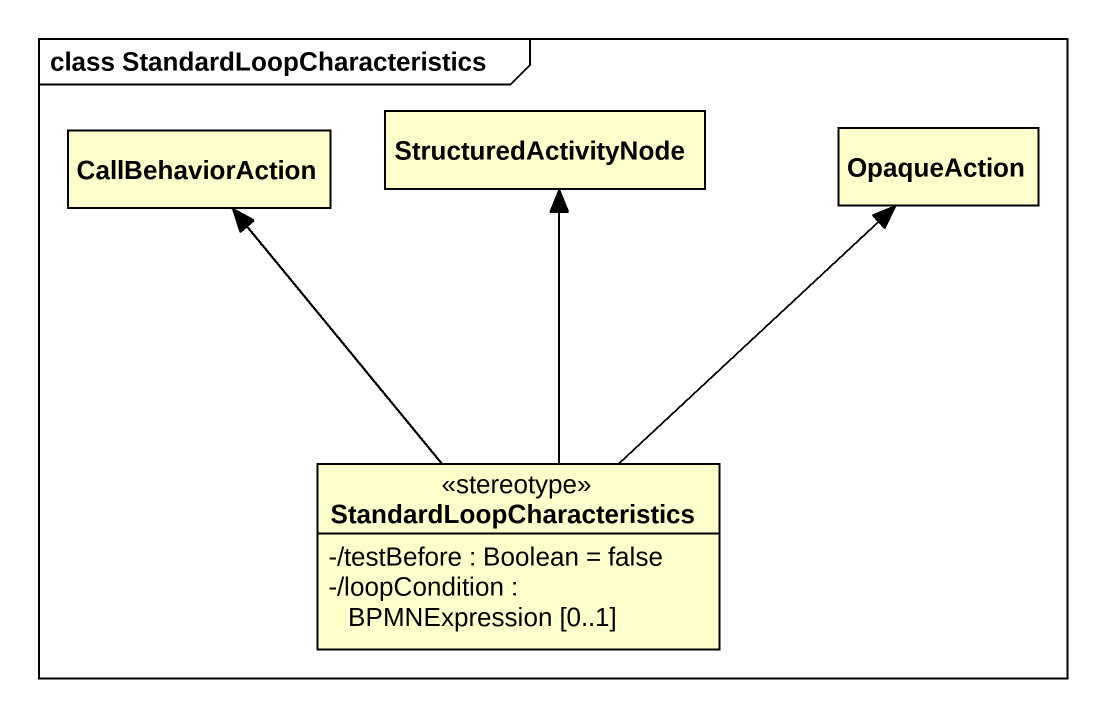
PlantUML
@startuml
mainframe class StandardLoopCharacteristics
hide circle
hide empty members
skinparam classAttributeIconSize 0
class CallBehaviorAction
class StructuredActivityNode
class OpaqueAction
class StandardLoopCharacteristics <<stereotype>> {
  -/testBefore : Boolean = false
  -/loopCondition : BPMNExpression [0..1]
}
StandardLoopCharacteristics -up-> CallBehaviorAction
StandardLoopCharacteristics -up-> StructuredActivityNode
StandardLoopCharacteristics -up-> OpaqueAction
@enduml
